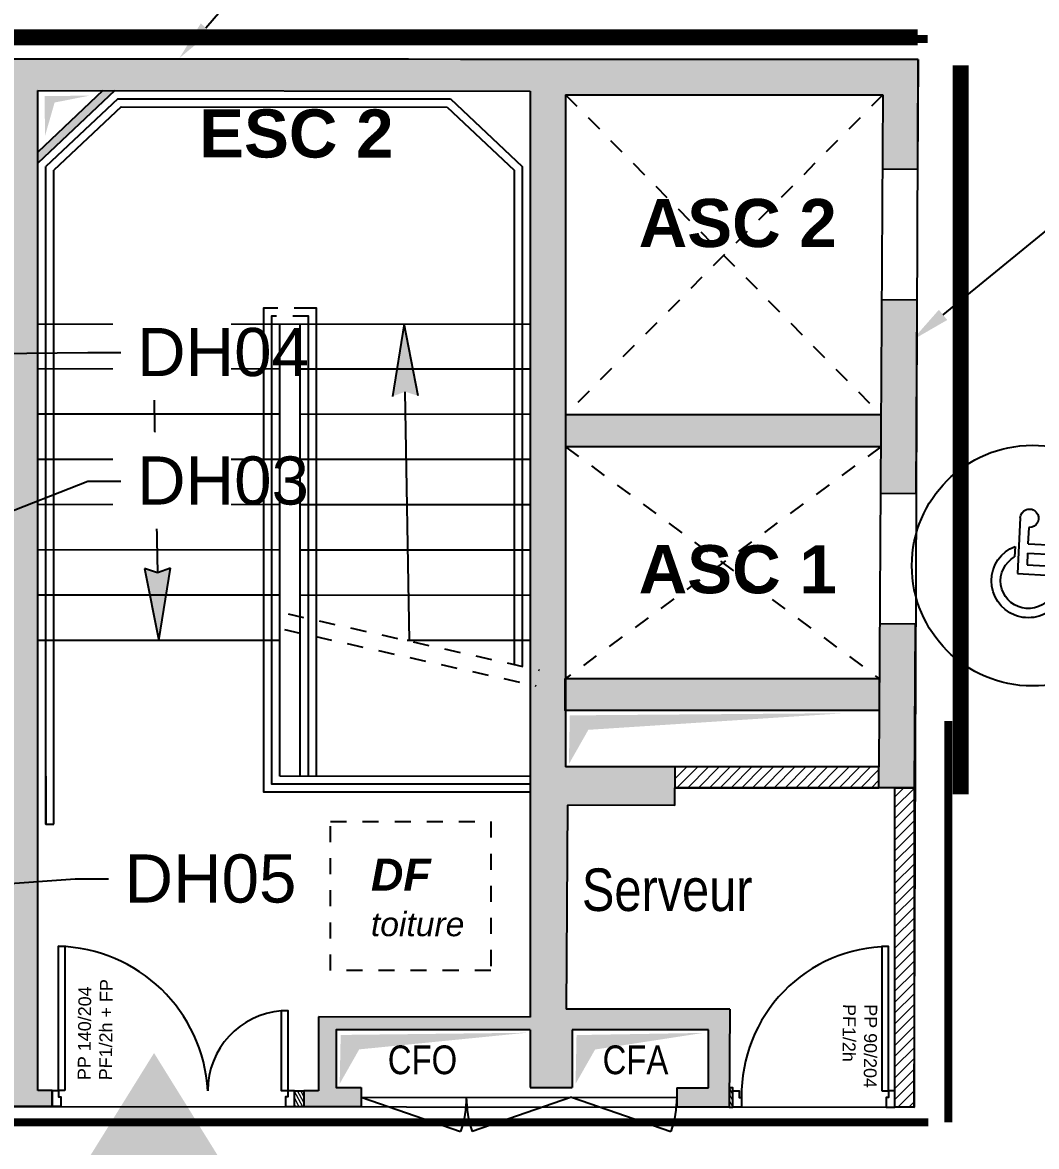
# Model space of a CAD drawing. Extents: x -28.5 to 23.1, y -8.3 to 57.2.
# Drawn here: x -6.11 to 0.21, y 0.31 to 7.32 of the extents above; entities that cross this region are included whole.
import ezdxf
from ezdxf import colors
from ezdxf.entities.mleader import LeaderData, LeaderLine
from ezdxf.math import Vec2, Vec3

# ---------------------------------------------------------------- set-up
doc = ezdxf.new("R2010")
doc.units = 0
doc.header["$LTSCALE"] = 0.001
for name, pattern in [('AXES2', [28.575, 19.05, -3.175, 3.175, -3.175]), ('CACHE', [0.375, 0.25, -0.125]), ('CONTINU', [0])]:
    doc.linetypes.add(name, pattern=pattern)
for name, color, linetype in [('00-SECURITE UP', 12, 'Continuous'), ('01-FAC_CHASSIS EXI', 4, 'Continuous'), ('01-STR_MACONNERIE_HACH', 252, 'Continuous'), ('02-CL HACH PLATRE', 6, 'Continuous'), ('A-legende', 7, 'Continuous'), ('exist- Etiquette-incendie', 1, 'Continuous')]:
    doc.layers.add(name, color=color, linetype=linetype)
doc.layers.add('A-Détails', color=7, linetype='Continuous', true_color=0x00a500)
doc.layers.add('A-signalétique', color=7, linetype='Continuous', true_color=0x666666)
doc.styles.add('COTE 100', font='arial.ttf', dxfattribs={"height": 0.15})
doc.styles.get("Standard").update_dxf_attribs({"font": 'ARIALN.TTF'})
doc.styles.add('verdana', font='swissc.ttf')
doc.styles.add('Y_TXT_COT', font='arial.ttf', dxfattribs={"height": 0.2})

# ---------------------------------------------------------------- blocks, each defined once
blk = doc.blocks.new('BLOC_ATT_RENS_100')
at = {"flags": 8}
for tag, p, height in [('N°', (-0.4156, 0.9727), 0.25), ('TITRE', (-0.4156, 0.6753), 0.21), ('SURF', (-0.4156, 0.3727), 0.15), ('EFFECTIF', (-0.4156, 0.0727), 0.15), ('HSP', (-0.4156, -0.2356), 0.15), ('REV.SOL', (-0.4156, -0.5258), 0.15), ('REV.MUR', (-0.4156, -0.8258), 0.15), ('PLAF', (-0.4156, -1.1258), 0.15)]:
    blk.add_attdef(tag, p, '', height=height, dxfattribs=at)
at = {"layer": 'exist- Etiquette-incendie', "flags": 8}
for tag, p in [('EFFECTIF.MAX', (-0.4156, -1.414)), ('SURF.PROG', (-0.4156, -1.6479))]:
    blk.add_attdef(tag, p, '', height=0.15, dxfattribs=at)
blk = doc.blocks.new('*U25')
at = {"color": 0, "linetype": 'ByBlock', "lineweight": -2}
for p, q in [((0.101, 0.0864), (0.1192, 0.1591)), ((0.17, 0.1896), (0.1083, -0.0569)), ((-0.015, 0.1154), (-0.0252, 0.0747)), ((0.101, 0.0864), (-0.015, 0.1154)), ((0.0908, 0.0457), (-0.0252, 0.0747)), ((0.1544, 0.058), (0.1429, 0.0119)), ((-0.0588, 0.0282), (-0.1648, -0.0935)), ((0.0779, -0.0061), (-0.0588, 0.0282)), ((0.0908, 0.0457), (0.0779, -0.0061)), ((-0.044, -0.0187), (-0.1575, -0.1488)), ((0.1083, -0.0569), (-0.044, -0.0187)), ((-0.2187, -0.1078), (-0.1921, -0.0751)), ((-0.1648, -0.0935), (-0.1921, -0.0751)), ((-0.1575, -0.1488), (-0.2187, -0.1078)), ((-0.0691, -0.1113), (-0.1, -0.1468))]:
    blk.add_line(p, q, dxfattribs=at)
for centre, radius, start, end in [((0.1294, 0.1997), 0.0419, 345.9413, 255.9413), ((0.051, -0.074), 0.1677, 205.7208, 51.9423), ((0.051, -0.074), 0.1258, 197.2374, 43.1014)]:
    blk.add_arc(centre, radius, start, end, dxfattribs=at)
blk = doc.blocks.new('PORTE-GA')
at = {"color": 0, "linetype": 'ByBlock'}
blk.add_line((0, 0), (-0.327, 0.945), dxfattribs=at)
blk.add_arc((0, 0), 1, 89.9989, 109.0959, dxfattribs=at)
blk = doc.blocks.new('Xref-R6-2018-11')
h = blk.add_hatch(color=256)
h.dxf.hatch_style = 1
h.paths.add_polyline_path([(-3.2473, -0.0088), (-3.2441, -0.2564), (-3.1845, -0.0489), (-2.9667, -0.006)])
h = blk.add_hatch(color=256)
h.dxf.hatch_style = 1
h.paths.add_polyline_path([(-0.9184, -1.8775), (-1.0063, -1.4292), (-1.0792, -1.8803), (-0.9992, -1.8514)])
h = blk.add_hatch(color=256)
h.dxf.hatch_style = 1
h.paths.add_polyline_path([(-2.624, -2.9533), (-2.5348, -3.4014), (-2.4632, -2.9502), (-2.5431, -2.9792)])
h = blk.add_hatch(color=256)
h.dxf.hatch_style = 1
h.paths.add_polyline_path([(0.0265, -3.8686), (0.0203, -4.1727), (0.1419, -3.9586), (1.7429, -3.8549)])
h = blk.add_hatch(color=256)
h.dxf.hatch_style = 1
h.paths.add_polyline_path([(-1.4017, -5.8605), (-1.4078, -6.1646), (-1.2862, -5.9504), (-0.2424, -5.8467)])
h = blk.add_hatch(color=256)
h.dxf.hatch_style = 1
h.paths.add_polyline_path([(0.0683, -5.8613), (0.0622, -6.1654), (0.1838, -5.9513), (0.8588, -5.8476)])
at = {"layer": '00-SECURITE UP'}
h = blk.add_hatch(color=256, dxfattribs=at)
h.dxf.hatch_style = 1
h.paths.add_polyline_path([(-2.9648, -6.6168), (-2.5648, -6.6168), (-2.1648, -6.6168), (-2.5648, -5.973)])
at = {"layer": '01-STR_MACONNERIE_HACH'}
h = blk.add_hatch(color=256, dxfattribs=at)
h.dxf.hatch_style = 1
h.paths.add_polyline_path([(1.9767, -0.0016), (1.974, -0.4631), (2.194, -0.4644), (2.198, 0.2183), (-3.507, 0.2228), (-3.5076, -1.2779), (-3.5077, -1.3979), (-3.5082, -2.6649), (-3.4856, -2.6649), (-3.4859, -2.7149), (-3.4844, -3.3549), (-3.4843, -3.4049), (-3.4847, -3.4049), (-3.4847, -6.3068), (-3.2001, -6.307), (-3.2, -6.207), (-3.2, -6.207), (-3.29, -6.207), (-3.29, -6.207), (-3.29, 0.0252), (-2.81, 0.0248), (-0.22, 0.0227), (0, 0)])
h = blk.add_hatch(color=256, dxfattribs=at)
h.dxf.hatch_style = 1
h.paths.add_polyline_path([(-2.8104, 0.0248), (-2.8833, 0.0249), (-3.29, -0.3579), (-3.29, -0.4266)])
h = blk.add_hatch(color=256, dxfattribs=at)
h.dxf.hatch_style = 1
h.paths.add_polyline_path([(0, 0), (-0.22, 0.0227), (-0.22, -4.1888), (0, -4.1889)])
h = blk.add_hatch(color=256, dxfattribs=at)
h.dxf.hatch_style = 1
h.paths.add_polyline_path([(2.1893, -1.2784), (1.9694, -1.2771), (1.9624, -2.4843), (2.1824, -2.4855)])
h = blk.add_hatch(color=256, dxfattribs=at)
h.dxf.hatch_style = 1
h.paths.add_polyline_path([(1.9665, -1.9951), (0, -1.9951), (0, -1.9951), (0, -2.1951), (1.9653, -2.1951)])
h = blk.add_hatch(color=256, dxfattribs=at)
h.dxf.hatch_style = 1
h.paths.add_polyline_path([(0.6818, -4.1901), (1.9526, -4.1901), (1.9526, -4.3193), (0.6818, -4.3193)])
h.paths.add_polyline_path([(1.9526, -4.1901), (-0.22, -4.1888), (-0.22, -4.2488), (-0.22, -4.9798), (-0.22, -5.7488), (-0.5, -5.7488), (-0.4999, -5.7486), (-1.54, -5.748), (-1.5403, -6.208), (-1.6303, -6.2079), (-1.6303, -6.3079), (-1.2742, -6.3082), (-1.2741, -6.1882), (-1.43, -6.1881), (-1.43, -5.8281), (-0.22, -5.8288), (-0.22, -6.1888), (0.04, -6.1889), (0.04, -5.8289), (0.89, -5.8294), (0.89, -6.1894), (0.6924, -6.1893), (0.6923, -6.3093), (1.0204, -6.3095), (1.0239, -5.6995), (0.0039, -5.6989), (0.0112, -4.4289), (0.6812, -4.4293), (0.6818, -4.3193), (2.1718, -4.3202), (2.1777, -3.2971), (1.9577, -3.2958)])
h = blk.add_hatch(color=256, dxfattribs=at)
h.dxf.hatch_style = 1
h.paths.add_polyline_path([(-0.0016, -3.6384), (1.9539, -3.6385), (1.9539, -3.8385), (-0.0016, -3.8384)])
at = {"layer": '02-CL HACH PLATRE', "lineweight": 13, "transparency": 33554687}
h = blk.add_hatch(dxfattribs=at)
h.set_pattern_fill('ANSI31', color=256, scale=0.015)
h.paths.add_polyline_path([(1.9526, -4.1901), (0.6818, -4.1901), (0.6818, -4.3193), (1.9526, -4.3193)])
h = blk.add_hatch(dxfattribs=at)
h.set_pattern_fill('ANSI31', color=256, scale=0.015)
h.paths.add_polyline_path([(2.1718, -4.3208), (2.0519, -4.3201), (2.0519, -6.3095), (2.1718, -6.3095)])
at = {"layer": '02-CL HACH PLATRE', "lineweight": 13, "transparency": 33554585}
h = blk.add_hatch(dxfattribs=at)
h.set_pattern_fill('ANSI31', color=256, scale=0.006, angle=74)
h.paths.add_polyline_path([(-1.6303, -6.2079), (-1.6901, -6.2079), (-1.6901, -6.3079), (-1.6303, -6.3079)])
h = blk.add_hatch(dxfattribs=at)
h.set_pattern_fill('ANSI31', color=256, scale=0.006, angle=74)
h.paths.add_polyline_path([(1.0419, -6.1895), (1.0211, -6.1894), (1.0204, -6.3095), (1.0419, -6.3095)])
for p, q in [((-3.507, 0.2228), (2.198, 0.2183)), ((2.198, 0.2183), (2.194, -0.4644)), ((-3.29, 0.0252), (-0.22, 0.0227)), ((-3.29, -6.207), (-3.29, 0.0252)), ((-0.22, 0.0227), (-0.22, -5.7488)), ((-2.7902, -0.0252), (-3.24, -0.4486)), ((-2.7902, -0.0252), (-0.7181, -0.0269)), ((-0.7181, -0.0269), (-0.27, -0.4486)), ((0, 0), (1.9767, -0.0016)), ((0, 0), (0, -4.1889)), ((1.9767, -0.0016), (1.9526, -4.1901)), ((-2.7704, -0.0752), (-3.19, -0.4702)), ((-2.7704, -0.0752), (-0.7379, -0.0768)), ((-0.7379, -0.0768), (-0.32, -0.4702)), ((-3.24, -4.547), (-3.24, -0.4486)), ((-3.19, -4.547), (-3.19, -0.4702)), ((-0.32, -0.4702), (-0.32, -3.5513)), ((-0.27, -0.4486), (-0.27, -3.5625)), ((2.1893, -1.2784), (2.1824, -2.4855)), ((-3.29, -1.4274), (-0.22, -1.4298)), ((-2.5736, -1.428), (-2.5431, -2.9792)), ((-1.78, -4.2479), (-1.78, -1.4286)), ((-1.0063, -1.4292), (-1.0792, -1.8803)), ((-0.9184, -1.8775), (-1.0063, -1.4292)), ((-1.78, -1.7099), (-3.2885, -1.709)), ((-0.2185, -1.7108), (-1.655, -1.7099)), ((-0.9731, -3.4023), (-0.9992, -1.8514)), ((-1.78, -1.9919), (-3.2887, -1.991)), ((-0.2187, -1.9928), (-1.655, -1.9919)), ((-1.78, -2.2739), (-3.2888, -2.273)), ((-0.2188, -2.2748), (-1.655, -2.2739)), ((-1.78, -2.5559), (-3.289, -2.555)), ((-0.219, -2.5568), (-1.655, -2.5559)), ((-1.78, -2.8379), (-3.2892, -2.837)), ((-0.2192, -2.8388), (-1.655, -2.8379)), ((-2.5431, -2.9792), (-2.624, -2.9533)), ((-2.624, -2.9533), (-2.5348, -3.4014)), ((-2.4632, -2.9502), (-2.5431, -2.9792)), ((-2.5348, -3.4014), (-2.4632, -2.9502)), ((-1.78, -3.1199), (-3.2893, -3.119)), ((-0.2193, -3.1208), (-1.655, -3.1199)), ((2.1777, -3.2971), (2.1718, -4.3202)), ((-1.78, -3.4019), (-3.2895, -3.401)), ((-0.2195, -3.4028), (-0.9874, -3.4023)), ((1.9526, -4.1901), (0, -4.1889)), ((-0.22, -4.2488), (-1.78, -4.2479)), ((0.6812, -4.4293), (0.6818, -4.3193)), ((2.1718, -4.3202), (0.6818, -4.3193)), ((0.0112, -4.4289), (0.0039, -5.6989)), ((0.6812, -4.4293), (0.0112, -4.4289)), ((1.0239, -5.6995), (0.0039, -5.6989)), ((1.0239, -5.6995), (1.0204, -6.3095)), ((-1.54, -5.748), (-1.5403, -6.208)), ((-0.22, -5.7488), (-1.54, -5.748)), ((-0.22, -5.8288), (-0.22, -6.1888)), ((0.04, -5.8288), (0.04, -6.1888)), ((0.89, -5.8294), (0.04, -5.8289)), ((0.89, -6.1894), (0.89, -5.8294)), ((-3.2, -6.207), (-3.29, -6.207)), ((-1.5403, -6.208), (-1.6303, -6.2079)), ((0.6924, -6.1893), (0.89, -6.1894))]:
    blk.add_line(p, q)
at = {"linetype": 'Continuous'}
blk.add_line((-1.2741, -6.2482), (0.6923, -6.2493), dxfattribs=at)
for points in [[(-2.81, 0.0252), (-3.29, -0.4266)], [(-2.883, 0.0252), (-3.29, -0.3579)], [(1.974, -0.4631), (2.194, -0.4644)], [(1.9694, -1.2771), (2.1893, -1.2784)], [(-1.655, -4.2479), (-1.655, -1.4286)], [(1.9659, -1.9951), (0, -1.9951)], [(1.9659, -2.1951), (0, -2.1951)], [(1.9624, -2.4843), (2.1824, -2.4855)], [(1.9577, -3.2958), (2.1777, -3.2971)], [(-3.24, -4.247), (-3.24, -4.547), (-3.19, -4.547)], [(2.1718, -4.3202), (2.1718, -6.3095), (2.0518, -6.3095), (2.0518, -4.3694), (2.0519, -4.3201), (2.1718, -4.3208)], [(-0.22, -5.8288), (-1.43, -5.8281), (-1.43, -6.1881), (-1.2741, -6.1882)], [(-3.2, -6.207), (-3.2001, -6.307)], [(-1.6303, -6.2079), (-1.6303, -6.3079)], [(-1.2741, -6.1882), (-1.2742, -6.3082)], [(-0.22, -6.1888), (0.04, -6.1889)], [(0.04, -6.1888), (0.04, -6.1889)], [(0.6924, -6.1893), (0.6923, -6.3093)], [(1.0204, -6.3095), (1.0419, -6.3095), (1.0419, -6.1895), (1.0211, -6.1894), (1.0204, -6.3095)], [(-3.2001, -6.307), (-3.4847, -6.3069)], [(-1.2742, -6.3082), (-1.6303, -6.3079)], [(1.0204, -6.3095), (0.6923, -6.3093)]]:
    blk.add_lwpolyline(points)
at = {"linetype": 'CACHE'}
for points in [[(0, 0), (1.9652, -1.9951)], [(1.9767, -0.0016), (0, -1.9951)], [(0, -2.1951), (1.9539, -3.6385)], [(1.9641, -2.1951), (0, -3.6384)]]:
    blk.add_lwpolyline(points, dxfattribs=at)
at = {"linetype": 'Continuous'}
for points in [[(-0.22, -4.3479), (-1.88, -4.3479), (-1.88, -1.3286), (-1.7925, -1.3286)], [(-1.6911, -1.3286), (-1.555, -1.3286), (-1.555, -4.248)], [(-0.22, -4.2979), (-1.83, -4.2979), (-1.83, -1.3786), (-1.8008, -1.3786)], [(-1.6994, -1.3786), (-1.605, -1.3786), (-1.605, -4.248)]]:
    blk.add_lwpolyline(points, dxfattribs=at)
at = {"linetype": 'AXES2'}
for points in [[(-1.73, -3.2365), (-0.1626, -3.5865)], [(-1.7518, -3.3341), (-0.1844, -3.6841)]]:
    blk.add_lwpolyline(points, dxfattribs=at)
for points in [[(-0.0016, -3.6384), (1.9539, -3.6385), (1.9539, -3.8385), (-0.0016, -3.8384)], [(1.9526, -4.1901), (0.6818, -4.1901), (0.6818, -4.3193), (1.9526, -4.3193)]]:
    blk.add_lwpolyline(points, close=True)
at = {"linetype": 'CONTINU'}
for points in [[(-3.1201, -6.2071), (-3.1601, -6.2071), (-3.1601, -5.3079), (-3.1201, -5.3079)], [(1.9719, -6.2095), (2.0119, -6.2095), (2.0119, -5.3095), (1.9719, -5.3095)], [(-1.7301, -6.2079), (-1.7701, -6.2079), (-1.7701, -5.7079), (-1.7301, -5.7079)], [(-3.1451, -6.307), (-3.2001, -6.307), (-3.2, -6.207), (-3.1601, -6.207), (-3.1601, -6.247), (-3.1451, -6.247), (-3.1451, -6.307)], [(-1.7451, -6.307), (-1.6901, -6.307), (-1.6901, -6.2079), (-1.7301, -6.2079), (-1.7301, -6.247), (-1.7451, -6.247), (-1.7451, -6.307)], [(1.0969, -6.3095), (1.0419, -6.3095), (1.0419, -6.2095), (1.0819, -6.2095), (1.0819, -6.2495), (1.0969, -6.2495), (1.0969, -6.3095)], [(1.9969, -6.3095), (2.0519, -6.3095), (2.0519, -6.2095), (2.0119, -6.2095), (2.0119, -6.2495), (1.9969, -6.2495), (1.9969, -6.3095)]]:
    blk.add_lwpolyline(points, close=True, dxfattribs=at)
at = {"linetype": 'Continuous'}
blk.add_lwpolyline([(-1.6901, -6.2079), (-1.6303, -6.2079), (-1.6303, -6.3079), (-1.6901, -6.3079)], close=True, dxfattribs=at)
at = {"color": 6}
blk.add_circle((2.9082, -2.9353, 0), 0.75, dxfattribs=at)
at = {"linetype": 'CONTINU'}
for centre, radius, start, end in [((-3.1821, -6.2612), 0.9536, 3.20562, 88.67276), ((2.0226, -6.2353), 0.9259, 90.66487, 180.8794), ((-1.7301, -6.2079), 0.5, 94.56684, 180)]:
    blk.add_arc(centre, radius, start, end, dxfattribs=at)
at = {"layer": '01-FAC_CHASSIS EXI', "linetype": 'CACHE'}
blk.add_lwpolyline([(-0.4662, -5.4587), (-1.4651, -5.4587), (-1.4651, -4.5307), (-0.4662, -4.5307)], close=True, dxfattribs=at)
at = {"color": 6, "extrusion": (4.19851e-09, 7.43044e-09, -1), "xscale": 1.370923345757077, "yscale": 1.370923345757077, "zscale": 1.370923345757077, "rotation": 17.05503170910366}
blk.add_blockref('*U25', (-2.9804, -2.9538, 0), dxfattribs=at)
ref = blk.add_blockref('BLOC_ATT_RENS_100', (0.469, -5.71), dxfattribs=dict(xscale=0.8832666888360565, yscale=0.8832666888360565, zscale=1.71600882167906))
ref.add_attrib('TITRE', 'Serveur', (0.1018, -5.0877), dxfattribs={"height": 0.26498, "rotation": 360, "style": 'verdana', "flags": 8})
ref = blk.add_blockref('BLOC_ATT_RENS_100', (-0.9021, -6.0604), dxfattribs=dict(xscale=0.472023455414562, yscale=0.472023455414562, zscale=0.9170462599446728))
ref.add_attrib('SURF', 'CFO', (-1.1081, -6.1049), dxfattribs={"height": 0.17884, "rotation": 360, "style": 'verdana', "flags": 8})
ref = blk.add_blockref('BLOC_ATT_RENS_100', (0.4369, -6.0604), dxfattribs=dict(xscale=0.472023455414562, yscale=0.472023455414562, zscale=0.9170462599446728))
ref.add_attrib('SURF', 'CFA', (0.2309, -6.1049), dxfattribs={"height": 0.17884, "rotation": 360, "style": 'verdana', "flags": 8})
at = {"linetype": 'Continuous'}
for p, xscale, yscale, zscale, rotation in [((-1.2742, -6.2482), -0.6555452738765315, 0.6555452738765318, 0.6555452738765318, 270.0337089835695), ((0.0369, -6.2482), 0.6555452738765317, 0.6555452738765317, 0.6555452738765317, 89.96600881160535), ((0.0368, -6.2481), -0.6555452738765315, 0.6555452738765318, 0.6555452738765318, 270.0337089835695)]:
    blk.add_blockref('PORTE-GA', p, dxfattribs=dict(at, xscale=xscale, yscale=yscale, zscale=zscale, rotation=rotation))
at = {"width": 1.472401, "attachment_point": 1, "rotation": 359.95579, "style": 'COTE 100'}
for s, insert, char_height in [('{\\fArial|b1|i0|c0|p34;ESC 2}', (-2.2834, -0.0913), 0.3), ('{\\fArial|b1|i0|c0|p34;ASC 2}', (0.4558, -0.6493), 0.3), ('{\\fArial|b1|i0|c0|p34;ASC 1}', (0.4558, -2.8074), 0.3), ('{\\fArial|b1|i1|c0|p34;DF\\P\\fArial|b0|i1|c0|p34;\\H0.75x;toiture}', (-1.2128, -4.7612), 0.2)]:
    blk.add_mtext(s, dxfattribs=dict(at, insert=insert, char_height=char_height))
at = {"char_height": 0.08, "width": 1.472401, "attachment_point": 1}
for s, insert, rotation in [('{\\fArial|b0|i0|c0|p34;PP 140/204\\PPF1/2h + FP}', (-3.0409, -6.1414), 89.50124), ('{\\fArial|b0|i0|c0|p34;PP 90/204\\PPF1/2h }', (1.9422, -5.6694), 269.50124)]:
    blk.add_mtext(s, dxfattribs=dict(at, insert=insert, rotation=rotation))

msp = doc.modelspace()

# ---------------------------------------------------------------- linework, layer by layer
at = {"ltscale": 0.01}
msp.add_lwpolyline([(-0.5264, 7.0874), (-6.8812, 7.0917), (-6.8812, 5.1964), (-6.2322, 5.1962), (-6.211, 3.2619), (-6.8812, 3.2621), (-6.8829, 0.5627), (-0.5526, 0.5596)], close=True, dxfattribs=at)
at = {"layer": 'A-legende', "color": 151, "linetype": 'CACHE', "ltscale": 2000, "true_color": 0xa4b6e5, "const_width": 0.05}
msp.add_lwpolyline([(-0.4671, 7.2167), (-6.897, 7.2167)], dxfattribs=at)
at = {"layer": 'A-legende', "color": 5, "linetype": 'CACHE', "ltscale": 2000, "true_color": 0x1100ff, "const_width": 0.05}
msp.add_lwpolyline([(-0.3383, 2.9656), (-0.3383, 0.4637)], dxfattribs=at)
at = {"layer": 'A-legende', "linetype": 'CACHE', "ltscale": 2000, "const_width": 0.05}
msp.add_lwpolyline([(-6.8835, 0.4637), (-0.4628, 0.4637)], dxfattribs=at)

# ---------------------------------------------------------------- block references
at = {"ltscale": 0.01}
msp.add_blockref('Xref-R6-2018-11', (-2.7244, 6.8691), dxfattribs=at)

# ---------------------------------------------------------------- next in the draw order: leaders
at = {"layer": 'A-Détails'}
ml = msp.add_multileader_mtext('Standard', dxfattribs=at)
ml.set_content('DH08', color=256, style='Y_TXT_COT')
ml.set_leader_properties()
ml.build(insert=Vec2(0, 0))
ml.multileader.update_dxf_attribs({"has_text_frame": 1, "text_left_attachment_type": 2, "text_right_attachment_type": 2, "dogleg_length": 1, "arrow_head_size": 0.25})
ctx = ml.context
ctx.base_point, ctx.char_height, ctx.arrow_head_size, ctx.landing_gap_size, ctx.plane_origin = Vec3(-4.3524, 7.7556), 0.3, 0.25, 0.1, Vec3(-7.7968, 10.6231)
ctx.left_attachment, ctx.right_attachment = 2, 2
notes = []
notes.append((ctx, [(0, (1, 1, 0), (-4.5596, 7.7556), (1, 0), 0.2072, [(0, [(-5.1308, 7.0974)], 0, [])])]))
ctx.mtext.insert, ctx.mtext.rotation, ctx.mtext.width, ctx.mtext.defined_height, ctx.mtext.flow_direction = Vec3(-4.2524, 7.9088), 6.283185, 0.456081, 0.1999, 5
ctx.mtext.has_bg_fill, ctx.mtext.bg_color, ctx.mtext.bg_scale_factor, ctx.mtext.bg_transparency, ctx.mtext.use_window_bg_color = 1, -1027028792, 1.5, 0, 1
ml = msp.add_multileader_mtext('Standard', dxfattribs=at)
ml.set_content('DH08', color=256, style='Y_TXT_COT')
ml.set_leader_properties()
ml.build(insert=Vec2(0, 0))
ml.multileader.update_dxf_attribs({"has_text_frame": 1, "text_left_attachment_type": 2, "text_right_attachment_type": 2, "dogleg_length": 1, "arrow_head_size": 0.25})
ctx = ml.context
ctx.base_point, ctx.char_height, ctx.arrow_head_size, ctx.landing_gap_size, ctx.plane_origin = Vec3(1.1162, 6.5454), 0.3, 0.25, 0.1, Vec3(-2.3283, 9.4129)
ctx.left_attachment, ctx.right_attachment = 2, 2
notes.append((ctx, [(0, (1, 1, 0), (0.9089, 6.5454), (1, 0), 0.2072, [(0, [(-0.5653, 5.3383)], 0, [])])]))
ctx.mtext.insert, ctx.mtext.rotation, ctx.mtext.width, ctx.mtext.defined_height, ctx.mtext.flow_direction = Vec3(1.2162, 6.6986), 6.283185, 0.456081, 0.1999, 5
ctx.mtext.has_bg_fill, ctx.mtext.bg_color, ctx.mtext.bg_scale_factor, ctx.mtext.bg_transparency, ctx.mtext.use_window_bg_color = 1, -1027028792, 1.5, 0, 1
ml = msp.add_multileader_mtext('Standard', dxfattribs=at)
ml.set_content('DH04', color=256, style='Y_TXT_COT')
ml.set_leader_properties()
ml.build(insert=Vec2(0, 0))
ml.multileader.update_dxf_attribs({"has_text_frame": 1, "text_left_attachment_type": 2, "text_right_attachment_type": 2, "dogleg_length": 1, "arrow_head_size": 0.25})
ctx = ml.context
ctx.base_point, ctx.char_height, ctx.arrow_head_size, ctx.landing_gap_size, ctx.plane_origin = Vec3(-5.4952, 5.2621), 0.3, 0.25, 0.1, Vec3(-12.2848, 7.2499)
ctx.left_attachment, ctx.right_attachment = 2, 2
notes.append((ctx, [(0, (1, 1, 0), (-5.7024, 5.2621), (1, 0), 0.2072, [(0, [(-7.7597, 5.2394)], 0, [])])]))
ctx.mtext.insert, ctx.mtext.rotation, ctx.mtext.width, ctx.mtext.defined_height, ctx.mtext.flow_direction = Vec3(-5.3952, 5.4152), 6.283185, 0.436539, 0.1999, 5
ctx.mtext.has_bg_fill, ctx.mtext.bg_color, ctx.mtext.bg_scale_factor, ctx.mtext.bg_transparency, ctx.mtext.use_window_bg_color = 1, -1027028792, 1.5, 0, 1
ml = msp.add_multileader_mtext('Standard', dxfattribs=at)
ml.set_content('DH03', color=256, style='Y_TXT_COT')
ml.set_leader_properties()
ml.build(insert=Vec2(0, 0))
ml.multileader.update_dxf_attribs({"has_text_frame": 1, "text_left_attachment_type": 2, "text_right_attachment_type": 2, "dogleg_length": 1, "arrow_head_size": 0.25})
ctx = ml.context
ctx.base_point, ctx.char_height, ctx.arrow_head_size, ctx.landing_gap_size, ctx.plane_origin = Vec3(-5.4952, 4.4611), 0.3, 0.25, 0.1, Vec3(-12.6062, 6.361)
ctx.left_attachment, ctx.right_attachment = 2, 2
notes.append((ctx, [(0, (1, 1, 0), (-5.7024, 4.4611), (1, 0), 0.2072, [(0, [(-6.9003, 3.988)], 0, [])])]))
ctx.mtext.insert, ctx.mtext.rotation, ctx.mtext.width, ctx.mtext.defined_height, ctx.mtext.flow_direction = Vec3(-5.3952, 4.6144), 6.283185, 0.436539, 0.1999, 5
ctx.mtext.has_bg_fill, ctx.mtext.bg_color, ctx.mtext.bg_scale_factor, ctx.mtext.bg_transparency, ctx.mtext.use_window_bg_color = 1, -1027028792, 1.5, 0, 1
ml = msp.add_multileader_mtext('Standard', dxfattribs=at)
ml.set_content('DH05', color=256, style='Y_TXT_COT')
ml.set_leader_properties()
ml.build(insert=Vec2(0, 0))
ml.multileader.update_dxf_attribs({"has_text_frame": 1, "text_left_attachment_type": 2, "text_right_attachment_type": 2, "dogleg_length": 1, "arrow_head_size": 0.25})
ctx = ml.context
ctx.base_point, ctx.char_height, ctx.arrow_head_size, ctx.landing_gap_size, ctx.plane_origin = Vec3(-5.5734, 1.9807), 0.3, 0.25, 0.1, Vec3(-14.4671, 4.7523)
ctx.left_attachment, ctx.right_attachment = 2, 2
notes.append((ctx, [(0, (1, 1, 0), (-5.7806, 1.9807), (1, 0), 0.2072, [(0, [(-7.4666, 1.8604)], 0, [])])]))
ctx.mtext.insert, ctx.mtext.rotation, ctx.mtext.width, ctx.mtext.defined_height, ctx.mtext.flow_direction = Vec3(-5.4734, 2.1338), 6.283185, 0.436539, 0.1999, 5
ctx.mtext.has_bg_fill, ctx.mtext.bg_color, ctx.mtext.bg_scale_factor, ctx.mtext.bg_transparency, ctx.mtext.use_window_bg_color = 1, -1027028792, 1.5, 0, 1
for ctx, leaders in notes:
    for number, flags, end, landing, length, lines in leaders:
        leader = LeaderData()
        leader.index, (leader.has_last_leader_line, leader.has_dogleg_vector, leader.attachment_direction) = number, flags
        leader.last_leader_point, leader.dogleg_vector, leader.dogleg_length = Vec3(end), Vec3(landing), length
        for number, points, colour, breaks in lines:
            line = LeaderLine()
            line.index, line.vertices, line.color, line.breaks = number, Vec3.list(points), colors.encode_raw_color(colour), breaks
            leader.lines.append(line)
        ctx.leaders.append(leader)

# ---------------------------------------------------------------- next in the draw order: linework, layer by layer
at = {"layer": 'A-signalétique', "color": 253, "linetype": 'AXES2', "ltscale": 50, "true_color": 0x999999, "const_width": 0.1}
msp.add_lwpolyline([(-0.5309, 7.2274), (-7.0461, 7.2274), (-7.0461, 5.5204), (-9.9436, 5.5204), (-9.9436, 5.0302), (-6.3739, 5.0302)], dxfattribs=at)
at = {"layer": 'A-signalétique', "color": 132, "linetype": 'AXES2', "ltscale": 50, "true_color": 0x18c9c0, "const_width": 0.1}
msp.add_lwpolyline([(-0.2624, 2.5074), (-0.2624, 7.0527)], dxfattribs=at)

doc.saveas('drawing.dxf')
